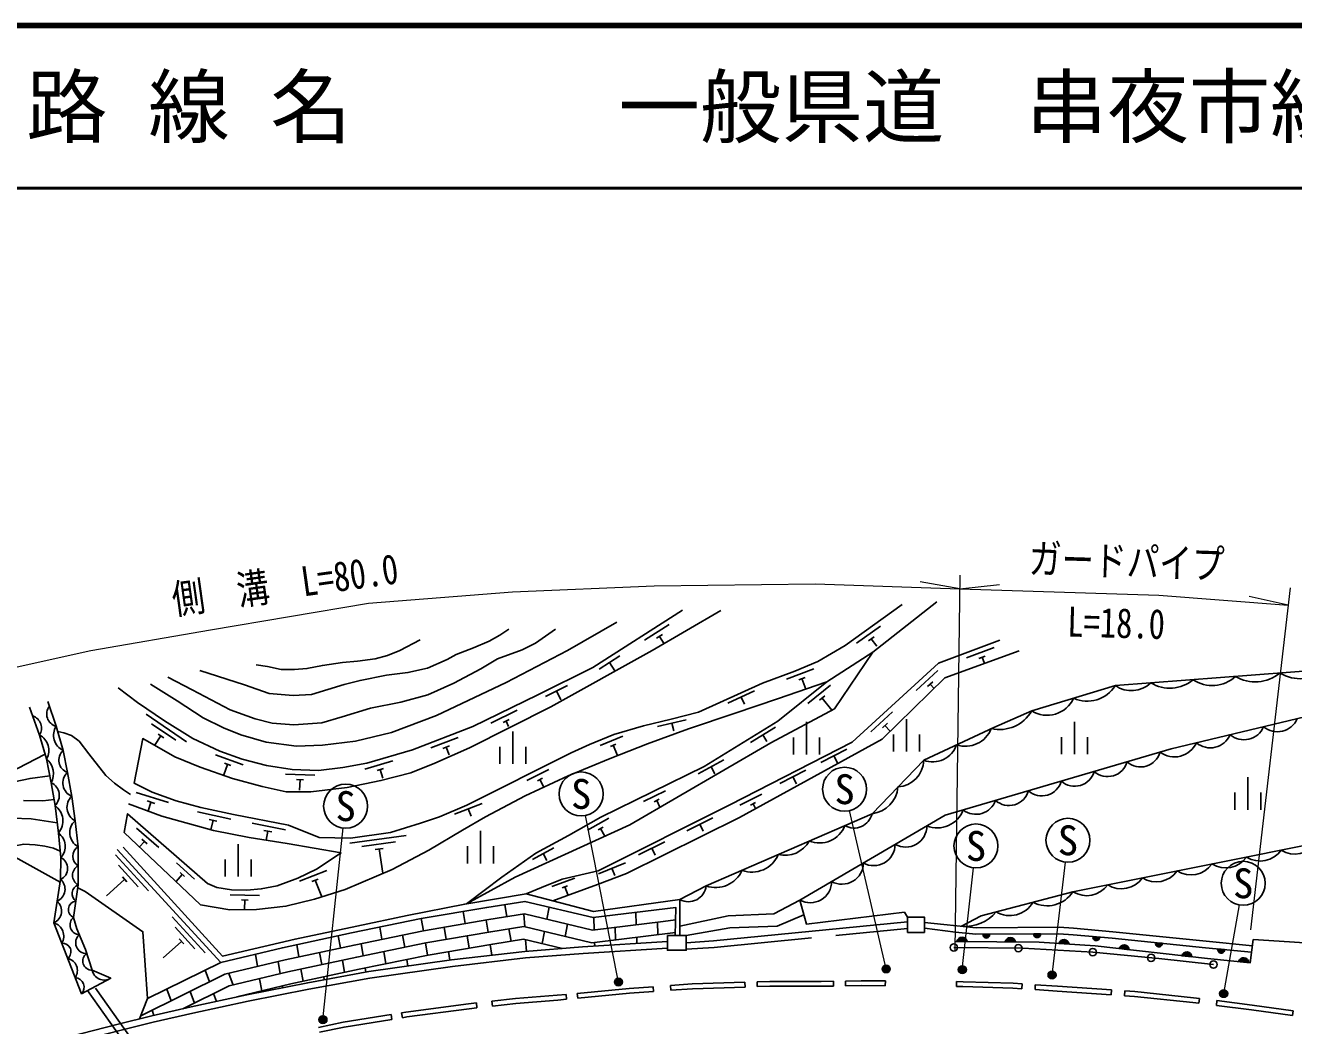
# Model space of a CAD drawing. Units: millimetres at full size, sheet at 1:1000; details may follow other scales. Extents: x 40000 to 680000, y 20000 to 380000.
# Drawn here: x 180336 to 258173, y 318573 to 380000 of the extents above; entities that cross this region are included whole.
import ezdxf
from ezdxf.enums import TextEntityAlignment as Align

# ---------------------------------------------------------------- set-up
doc = ezdxf.new("R2010")
doc.units = ezdxf.units.MM
doc.header["$LTSCALE"] = 1000
doc.linetypes.add('DASHED', pattern=[7.5, 6, -1.5])
for name, color, linetype, lineweight in [('M-BGD', 7, 'Continuous', 25), ('M-STR-HTXT', 7, 'Continuous', 13), ('M-STR-STRC', 7, 'Continuous', 25), ('M-TTL', 2, 'Continuous', 140), ('M-TTL-LINE', 7, 'Continuous', 50)]:
    doc.layers.add(name, color=color, linetype=linetype, lineweight=lineweight)
doc.layers.add('M-TTL-TXT', color=7, linetype='Continuous')
doc.styles.add('ＭＳ ゴシック', font='')
doc.styles.get('ＭＳ ゴシック').set_extended_font_data('MS Gothic')

msp = doc.modelspace()

# ---------------------------------------------------------------- hatches: boundary and pattern name
at = {"layer": 'M-BGD'}
for points in [[(238136, 323735), (237510, 323740, -0.84072)], [(239514, 324188, -0.4608), (239315, 323952, -0.4608), (239112, 324185)], [(241100, 323713), (240474, 323717, -0.84072)], [(242634, 324212, -0.4608), (242435, 323975, -0.4608), (242232, 324209)], [(244396, 323575), (243771, 323618, -0.84072)], [(246263, 324009, -0.4608), (246042, 323793, -0.4608), (245863, 324046)], [(248082, 323231), (247460, 323301, -0.84072)], [(250107, 323628, -0.4608), (249884, 323414, -0.4608), (249707, 323668)], [(251932, 322800), (251310, 322870, -0.84072)], [(253927, 323245, -0.4608), (253705, 323031, -0.4608), (253528, 323284)], [(255422, 322445), (254799, 322506, -0.84072)]]:
    msp.add_hatch(color=256, dxfattribs=at).paths.add_polyline_path(points)
at = {"layer": 'M-STR-HTXT'}
for points in [[(233384, 322176, -1), (232945, 321937, -0.41421), (233045, 322276, -0.41421)], [(238055, 322134, -1), (237616, 321895, -0.41421), (237716, 322234, -0.41421)], [(216954, 321371, -1), (216515, 321132, -0.41421), (216615, 321471, -0.41421)], [(243568, 321797, -1), (243129, 321558, -0.41421), (243229, 321897, -0.41421)], [(254099, 320662, -1), (253660, 320423, -0.41421), (253760, 320762, -0.41421)], [(198816, 319058, -1), (198377, 318819, -0.41421), (198477, 319158, -0.41421)]]:
    msp.add_hatch(color=256, dxfattribs=at).paths.add_polyline_path(points)

# ---------------------------------------------------------------- linework, layer by layer
at = {"layer": 'M-BGD'}
for p, q in [((219852, 343211), (218335, 342243)), ((219432, 342587), (219078, 342361)), ((232810, 343105), (231349, 342054)), ((219255, 342474), (219540, 342027)), ((232425, 342459), (232084, 342213)), ((232255, 342336), (232586, 341875)), ((239787, 341789), (238101, 341157)), ((216825, 341280), (215561, 340474)), ((239246, 341266), (238853, 341118)), ((239049, 341192), (239191, 340814)), ((216193, 340877), (216516, 340371)), ((228735, 340476), (227047, 339851)), ((236328, 340376), (235000, 339161)), ((213605, 339461), (212263, 338790)), ((228192, 339955), (227798, 339809)), ((227995, 339882), (228232, 339241)), ((229753, 339484), (228350, 338357)), ((236021, 339689), (235712, 339405)), ((235867, 339547), (236109, 339283)), ((212934, 339126), (213202, 338589)), ((225084, 339126), (223446, 338380)), ((224265, 338753), (224464, 338316)), ((229403, 338819), (229076, 338556)), ((229239, 338687), (229831, 337950)), ((210517, 337937), (208898, 337151)), ((233553, 337835), (232226, 336619)), ((190231, 336009), (187754, 337701)), ((189566, 336100), (188080, 337115)), ((210028, 337366), (209650, 337182)), ((209839, 337274), (209997, 336948)), ((220892, 337354), (219139, 336947)), ((220015, 337151), (220124, 336683)), ((228279, 335227), (228279, 337220)), ((233247, 337148), (232937, 336864)), ((234410, 335400), (234410, 337392)), ((244730, 335242), (244730, 337234)), ((188654, 336360), (188257, 335779)), ((188827, 336241), (188481, 336478)), ((206891, 336276), (205213, 335625)), ((210250, 334650), (210250, 336642)), ((216994, 336350), (215606, 335781)), ((226365, 336893), (224831, 335951)), ((225598, 336422), (225849, 336013)), ((227479, 335227), (227479, 336272)), ((229079, 335227), (229079, 336272)), ((233092, 337006), (233417, 336651)), ((233610, 335400), (233610, 336445)), ((235210, 335400), (235210, 336445)), ((243930, 335242), (243930, 336287)), ((245530, 335242), (245530, 336287)), ((206356, 335747), (205965, 335595)), ((206160, 335671), (206345, 335195)), ((209450, 334650), (209450, 335695)), ((211050, 334650), (211050, 335695)), ((216576, 335854), (216252, 335721)), ((216414, 335788), (216672, 335159)), ((230761, 335547), (229159, 334726)), ((193696, 334588), (192006, 335208)), ((202896, 334844), (201171, 334332)), ((223211, 334893), (221623, 334046)), ((229960, 335137), (230179, 334709)), ((192747, 334616), (192514, 333982)), ((192944, 334544), (192550, 334689)), ((198101, 333947), (196302, 334008)), ((202320, 334360), (201918, 334241)), ((202119, 334301), (202274, 333777)), ((212453, 334297), (211113, 333624)), ((222417, 334470), (222643, 334046)), ((228244, 334257), (226643, 333436)), ((197401, 333671), (196982, 333685)), ((197191, 333678), (197170, 333042)), ((212074, 333771), (211761, 333614)), ((211918, 333693), (212158, 333213)), ((227444, 333847), (227663, 333420)), ((255364, 331835), (255364, 333827)), ((189130, 332267), (187127, 332899)), ((188272, 332223), (187804, 332371)), ((219625, 332994), (218279, 332334)), ((219241, 332472), (218927, 332318)), ((219084, 332395), (219283, 331988)), ((225526, 332796), (224192, 332112)), ((254564, 331835), (254564, 332880)), ((256164, 331835), (256164, 332880)), ((188038, 332297), (187865, 331747)), ((192943, 331261), (190891, 331704)), ((208361, 332215), (206682, 331567)), ((207521, 331891), (207694, 331443)), ((225152, 332267), (224840, 332108)), ((224996, 332187), (225144, 331898)), ((192093, 331138), (191614, 331241)), ((191854, 331189), (191725, 330592)), ((196309, 330606), (194248, 331006)), ((216139, 331312), (214835, 330572)), ((222533, 331343), (220924, 330537)), ((221729, 330940), (221944, 330511)), ((188518, 329518), (187163, 330703)), ((195462, 330465), (194981, 330558)), ((195221, 330511), (195114, 329958)), ((203707, 330258), (200241, 329773)), ((208270, 328540), (208270, 330532)), ((215787, 330768), (215483, 330595)), ((215635, 330681), (215901, 330212)), ((185966, 329396), (192322, 322446)), ((187643, 329884), (187348, 329548)), ((187801, 329746), (187485, 330023)), ((193393, 327734), (193393, 329727)), ((203055, 329864), (200976, 329573)), ((202300, 329455), (201814, 329387)), ((202057, 329421), (202265, 327935)), ((207470, 328540), (207470, 329585)), ((209070, 328540), (209070, 329585)), ((212772, 329496), (211454, 328780)), ((219581, 329865), (217971, 329059)), ((218776, 329462), (218991, 329033)), ((187884, 326854), (185860, 329067)), ((190725, 327575), (189608, 328575)), ((192593, 327734), (192593, 328779)), ((194193, 327734), (194193, 328779)), ((212113, 329138), (212342, 328716)), ((217171, 328577), (215501, 327904)), ((187258, 327094), (186043, 328422)), ((186571, 327401), (186287, 327711)), ((189966, 327852), (189586, 327426)), ((190097, 327735), (189836, 327968)), ((198841, 328110), (197170, 327440)), ((216336, 328241), (216516, 327796)), ((186429, 327556), (185322, 326543)), ((198312, 327575), (197922, 327418)), ((198117, 327497), (198527, 326474)), ((214052, 327635), (212644, 327118)), ((213616, 327155), (213287, 327035)), ((213452, 327095), (213643, 326574)), ((194708, 326572), (192908, 326607)), ((194012, 326285), (193592, 326294)), ((193802, 326290), (193791, 325702)), ((207198, 325588), (207325, 324839)), ((209763, 326011), (209890, 325262)), ((210923, 325426), (210980, 324646)), ((212477, 325852), (212334, 325104)), ((217805, 325533), (217832, 324771)), ((191364, 323048), (189340, 325262)), ((190738, 323288), (189523, 324617)), ((202087, 324626), (202214, 323876)), ((204635, 325152), (204762, 324402)), ((206043, 324621), (206170, 323871)), ((208607, 325057), (208734, 324307)), ((213600, 324803), (213457, 324056)), ((215215, 325213), (215242, 324451)), ((216537, 324611), (216564, 323848)), ((219127, 324931), (219154, 324168)), ((190051, 323595), (189767, 323905)), ((199540, 324093), (199667, 323343)), ((203488, 324139), (203615, 323389)), ((207452, 324089), (207579, 323340)), ((210017, 324513), (210144, 323763)), ((211038, 323851), (211089, 323143)), ((212191, 324357), (212048, 323610)), ((217859, 324008), (217873, 323621)), ((239514, 324188), (239112, 324185)), ((242634, 324212), (242232, 324209)), ((246263, 324009), (245863, 324046)), ((189909, 323750), (188802, 322738)), ((196996, 323547), (197123, 322797)), ((198395, 323070), (198522, 322320)), ((200940, 323613), (201067, 322863)), ((202341, 323126), (202468, 322376)), ((204889, 323652), (205016, 322903)), ((206297, 323122), (206387, 322591)), ((208861, 323558), (208972, 322898)), ((215269, 323688), (215277, 323454)), ((237510, 323740), (238136, 323735)), ((240474, 323717), (241100, 323713)), ((243771, 323618), (244396, 323575)), ((247460, 323301), (248082, 323231)), ((250107, 323628), (249707, 323668)), ((253927, 323245), (253528, 323284)), ((194458, 322959), (194585, 322208)), ((195852, 322513), (195980, 321762)), ((199794, 322593), (199922, 321843)), ((203742, 322639), (203812, 322230)), ((251310, 322870), (251932, 322800)), ((254799, 322506), (255422, 322445)), ((191367, 321974), (191629, 321256)), ((192821, 321784), (193084, 321066)), ((197250, 322047), (197377, 321297)), ((198649, 321570), (198679, 321394)), ((201194, 322113), (201237, 321861)), ((189022, 320816), (189285, 320098)), ((194713, 321457), (194840, 320706)), ((196107, 321011), (196125, 320906)), ((218866, 320965), (218888, 320666)), ((219922, 321042), (219943, 320743)), ((224496, 321243), (224506, 320943)), ((225248, 321267), (225257, 320967)), ((229937, 321303), (229942, 321003)), ((230668, 321314), (230672, 321014)), ((233117, 321315), (233114, 321015)), ((237489, 321276), (237486, 320976)), ((241515, 321139), (241494, 320840)), ((242318, 321083), (242300, 320784)), ((246994, 320765), (246974, 320465)), ((247814, 320709), (247794, 320410)), ((190457, 320677), (190720, 319959)), ((191892, 320538), (192066, 320064)), ((193347, 320347), (193347, 320347)), ((208019, 319966), (208052, 319668)), ((208972, 320072), (209005, 319774)), ((213526, 320491), (213555, 320192)), ((214211, 320556), (214240, 320257)), ((252389, 320245), (252351, 319948)), ((253466, 320110), (253429, 319812)), ((188112, 319519), (188230, 319199)), ((202783, 319254), (202831, 318958)), ((203430, 319359), (203478, 319063)), ((258151, 319486), (258109, 319189))]:
    msp.add_line(p, q, dxfattribs=at)
at = {"layer": 'M-BGD', "linetype": 'DASHED'}
for p, q in [((235513, 324567), (237427, 324312)), ((184150, 320723), (196371, 303484)), ((196772, 303734), (184592, 320959))]:
    msp.add_line(p, q, dxfattribs=at)
at = {"layer": 'M-BGD'}
for points in [[(186029, 339316), (187213, 338415), (188873, 337281), (190616, 336203), (192276, 335429), (193632, 334931), (195126, 334544), (196703, 334295), (198335, 334240), (199829, 334433), (201296, 334682), (204090, 335511), (207797, 336949), (211781, 338885), (215156, 340572), (220662, 344083)], [(223026, 344074), (218812, 341601), (212589, 338148), (207591, 335626), (205460, 334696), (203990, 334108), (202153, 333618), (200095, 333202), (197865, 332933), (196340, 332935), (194867, 333254), (193043, 333760), (191069, 334448), (189500, 335079), (187535, 336205), (187015, 333455), (188109, 332908), (189591, 332376), (191111, 331963), (193110, 331532), (196482, 330878), (198361, 330132), (200296, 330083), (202746, 330426), (204584, 331014), (205760, 331406), (207435, 332115), (213829, 335323), (214963, 335842), (216458, 336454), (218271, 336993), (219961, 337384), (221652, 337825), (225571, 339612), (227556, 340347), (228962, 340943), (230652, 341922), (234156, 344444)], [(236285, 344603), (232347, 341515), (229514, 339677), (226507, 337262), (221986, 334486), (215654, 331382), (213663, 330252), (211662, 329166), (209574, 327683), (207417, 326062), (210402, 327700), (217425, 330908), (226086, 335943), (229993, 338036), (232347, 341515)], [(188007, 339544), (189648, 338526), (191253, 337477), (192491, 336857), (193562, 336435), (195107, 335975), (196985, 335738), (198581, 335807), (200603, 336049), (202803, 336582), (205561, 337624), (209846, 339639), (213602, 341620), (216628, 343359)], [(212875, 342923), (211646, 342061), (210824, 341650), (209317, 341092), (208296, 340487), (206624, 339605), (205041, 338894), (203377, 338436), (201516, 338059), (199778, 337527), (198521, 337169), (196810, 337044), (195482, 337153), (194448, 337420), (192898, 337965), (190581, 339192), (189088, 339966)], [(191044, 340386), (193785, 339511), (195295, 338976), (196777, 338839), (197901, 338908), (199910, 339522), (200883, 339772), (202493, 340093), (203817, 340254), (205022, 340531), (206214, 341061), (206779, 341367), (207835, 341780), (208807, 342178), (209461, 342542), (210000, 342925)], [(204566, 342264), (203322, 341606), (202560, 341303), (201810, 341097), (200728, 340954), (199798, 340873), (198567, 340690), (197611, 340496), (196861, 340450), (196037, 340450), (195195, 340633), (194491, 340724)], [(240139, 342242), (236379, 340831), (231089, 335985), (223579, 332135), (215499, 328089), (213286, 327575), (212003, 327063), (211064, 326664)], [(220508, 326315), (222119, 327154), (232300, 331589), (235475, 334871), (239777, 336886), (242096, 337897), (247233, 339453), (260131, 340436), (265540, 341901)], [(212707, 326235), (215458, 327231), (217227, 327912), (224168, 331363), (232919, 336163), (236771, 339929), (241330, 341596)], [(186657, 332194), (188720, 331429), (191873, 330551), (194080, 330118), (196412, 329757), (199708, 329176), (198211, 328187), (197054, 327623), (195790, 327166), (194812, 326968), (193922, 326887), (192990, 326906), (192077, 327050), (191512, 327297), (186613, 331583), (186407, 330439), (191088, 326002), (192886, 325687), (194526, 325714), (196328, 325902), (198076, 326332), (199959, 326924), (202837, 328160), (205096, 329343), (207167, 330579), (208566, 331386), (211013, 332676), (213649, 333913), (216231, 334988), (218526, 335879), (221028, 336793), (223905, 337761), (226487, 338648), (229514, 339677)], [(234480, 325241), (234281, 325546), (228281, 324804), (227870, 326287), (236786, 331494), (250647, 335566), (260312, 337885), (262259, 337607), (271571, 339698)], [(180599, 338121), (181196, 336411), (181636, 334960), (181922, 333483), (182155, 332084), (182362, 330400), (182518, 328897), (182495, 327555), (182077, 324881), (183788, 320528), (185577, 321487), (184436, 321979), (184021, 323249), (183503, 324519), (183296, 325218), (183573, 327215), (183569, 329563), (183387, 331158), (183187, 332654), (182921, 334117), (182654, 335469), (182221, 336965), (181722, 338477)], [(182318, 336629), (182694, 336556), (183173, 336389), (183646, 336038), (184226, 335264), (185279, 333937), (185812, 333457), (186354, 333054), (186778, 332769)], [(237792, 324676), (239006, 325319), (244629, 326797), (268433, 331551), (283780, 336588)], [(168715, 327326), (169533, 327613), (170250, 328190), (171083, 328870), (171977, 329725), (172525, 330398), (173381, 331200), (174237, 331769), (175216, 332373), (176199, 332878), (177654, 333515), (179845, 334359), (181548, 335251)], [(181837, 333919), (180625, 333753), (179643, 333540)], [(180218, 332401), (181412, 332386), (182093, 332454)], [(182284, 331031), (180690, 331268), (179516, 331319)], [(168333, 313515), (170489, 316075), (171552, 317649), (172270, 319269), (173196, 321467), (174283, 323968), (175081, 325506), (175668, 326441), (176286, 327231), (177174, 328142), (177812, 328685), (178790, 329241), (179617, 329586), (180237, 329708), (180937, 329683), (181531, 329591), (182064, 329470), (182478, 329284)], [(186345, 329533), (192433, 322844), (196894, 323886), (200679, 324690), (203769, 325330), (207298, 326042), (211064, 326664), (215206, 325584), (220508, 326315), (220508, 324115)], [(147256, 311679), (149607, 311703), (153219, 310140), (155313, 309782), (157327, 310164), (166929, 313074), (169737, 313957), (172785, 314948), (175866, 325171), (177693, 328556), (179518, 329019), (182469, 327389)], [(183547, 327026), (184014, 326811), (187546, 324336), (187841, 320233), (187349, 318986)], [(187841, 320233), (192322, 322446), (196112, 323357), (200359, 324269), (204634, 325152), (208653, 325835), (210990, 326206), (215179, 325209), (220252, 325835), (220223, 324115)], [(220508, 324689), (223463, 325315), (226275, 325436), (227870, 326287)], [(187426, 319180), (192582, 321727), (196281, 322616), (200515, 323525), (204775, 324405), (208776, 325085), (210960, 325431), (215137, 324438), (219478, 324974), (220239, 325076)], [(220893, 324115), (223567, 324574), (226482, 324677), (228122, 325379)], [(190000, 319604), (192842, 321008), (196449, 321875), (200672, 322781), (204915, 323658), (208899, 324335), (210930, 324657), (215094, 323667), (220226, 324301)], [(220893, 323658), (222578, 323780), (234480, 324941)], [(235513, 324916), (238680, 324582), (243781, 324621), (244664, 324556), (247079, 324337), (252813, 323756), (255643, 323480)], [(193320, 320341), (196618, 321134), (200829, 322038), (205056, 322911), (209022, 323585), (210901, 323883), (213301, 323312)], [(237367, 323741), (242563, 323701), (246001, 323464), (252877, 322694), (255512, 322436), (255690, 323858), (257284, 323768), (259167, 323647), (259017, 322300)], [(237427, 324312), (238660, 324182), (243768, 324220), (244632, 324157), (247041, 323938), (252774, 323358), (255593, 323083)], [(153998, 307379), (158572, 309334), (161254, 310525), (163282, 311339), (165852, 312332), (168744, 313391), (171379, 314281), (174065, 315211), (177486, 316276), (180198, 317102), (183000, 317876), (186035, 318664), (188088, 319167), (190516, 319722), (193920, 320473), (197665, 321209), (201410, 321893), (206493, 322606), (210987, 323135), (214538, 323406), (219737, 323741)], [(237318, 323376), (241557, 323328), (245844, 323089), (249892, 322691), (253255, 322324)], [(214211, 320556), (217392, 320857), (218866, 320965)], [(219922, 321042), (221262, 321140), (224496, 321243)], [(219943, 320743), (221277, 320840), (224506, 320943)], [(225248, 321267), (226019, 321291), (229171, 321291), (229937, 321303)], [(225257, 320967), (226023, 320991), (229173, 320991), (229942, 321003)], [(230668, 321314), (231634, 321329), (233117, 321315)], [(230672, 321014), (231635, 321029), (233114, 321015)], [(237486, 320976), (237876, 320972), (240944, 320878), (241494, 320840)], [(237489, 321276), (237882, 321272), (240959, 321178), (241515, 321139)], [(242300, 320784), (243656, 320690), (246974, 320465)], [(242318, 321083), (243677, 320989), (246994, 320765)], [(247814, 320709), (248422, 320668), (252028, 320291), (252389, 320245)], [(203430, 319359), (203696, 319402), (207528, 319911), (208019, 319966)], [(208972, 320072), (210416, 320232), (212983, 320440), (213526, 320491)], [(209005, 319774), (210444, 319933), (213009, 320141), (213555, 320192)], [(214240, 320257), (217417, 320558), (218888, 320666)], [(247794, 320410), (248397, 320369), (251994, 319993), (252351, 319948)], [(253466, 320110), (255633, 319838), (258151, 319486)], [(198327, 318457), (199837, 318778), (202783, 319254)], [(203478, 319063), (203739, 319105), (207564, 319614), (208052, 319668)], [(253429, 319812), (255594, 319541), (258109, 319189)], [(198389, 318164), (199892, 318483), (202831, 318958)]]:
    msp.add_lwpolyline(points, dxfattribs=at)
for points in [[(234480, 325241), (235513, 325241), (235513, 324301), (234480, 324301)], [(219737, 324115), (220893, 324115), (220893, 323201), (219737, 323201)]]:
    msp.add_lwpolyline(points, close=True, dxfattribs=at)
at = {"layer": 'M-BGD', "linetype": 'DASHED'}
for points in [[(220893, 323271), (222610, 323381), (234480, 324539)], [(154164, 307015), (158732, 308967), (161410, 310157), (163428, 310966), (165993, 311958), (168877, 313013), (171508, 313903), (174190, 314831), (177604, 315894), (180310, 316718), (183104, 317490), (186133, 318276), (188181, 318778), (190604, 319332), (194001, 320081), (197739, 320816), (201474, 321498), (206544, 322210), (211025, 322737), (214566, 323007), (219737, 323341)]]:
    msp.add_lwpolyline(points, dxfattribs=at)
at = {"layer": 'M-BGD'}
for centre in [(237318, 323376), (241280, 323331), (245844, 323089), (249424, 322737), (253255, 322324)]:
    msp.add_circle(centre, 225, dxfattribs=at)
for centre, radius, start, end in [((255813, 342122), 2434, 239.98373, 308.73447), ((258584, 342293), 2416, 238.92088, 309.79732), ((245501, 340543), 2046, 245.87345, 327.82608), ((248218, 340863), 1720, 235.06073, 313.65747), ((250565, 341562), 2262, 239.18075, 309.53745), ((253177, 341537), 2081, 235.73085, 312.98734), ((243036, 339423), 1792, 238.35825, 335.34128), ((182406, 337701), 759, 140.5726, 255.93821), ((240117, 339046), 2289, 257.45015, 329.86204), ((180544, 336845), 782, 326.3338, 72.11148), ((257179, 337936), 1316, 229.88979, 337.09451), ((180758, 335486), 1024, 329.10721, 64.68419), ((183117, 336413), 1052, 148.36443, 243.87947), ((238021, 337450), 1721, 251.93714, 338.25296), ((253057, 336947), 1316, 229.88979, 337.09451), ((255118, 337442), 1316, 229.88979, 337.09451), ((236020, 336329), 1556, 249.51237, 340.67773), ((250858, 336564), 1488, 233.5156, 335.22031), ((180850, 334042), 1208, 332.4333, 49.42425), ((183195, 334874), 805, 132.28352, 250.06366), ((233771, 334931), 1705, 273.90902, 357.99258), ((246760, 335108), 1240, 228.33285, 344.40579), ((248779, 335701), 1240, 228.33285, 344.40579), ((183526, 333471), 885, 133.17331, 247.44767), ((244742, 334515), 1240, 228.33285, 344.40579), ((181558, 332704), 860, 313.95278, 64.98219), ((232088, 333382), 1806, 276.71891, 355.18269), ((242724, 333922), 1240, 228.33285, 344.40579), ((183813, 331976), 923, 132.73676, 242.461), ((238679, 332822), 1273, 231.93014, 340.8085), ((240705, 333330), 1240, 228.33285, 344.40579), ((181506, 331149), 1138, 318.81611, 55.22475), ((231202, 331833), 1125, 239.62359, 347.44683), ((236304, 332418), 1699, 248.06723, 339.38267), ((184044, 330425), 985, 131.91177, 241.1687), ((229070, 331463), 1674, 248.08148, 338.98894), ((234358, 330848), 1311, 240.83782, 359.73425), ((181765, 329579), 1016, 317.85047, 53.96838), ((183960, 328976), 704, 123.63782, 236.55196), ((226949, 330746), 1715, 256.26753, 330.80289), ((232408, 329709), 1311, 240.83782, 359.73425), ((256128, 330253), 1573, 237.6059, 324.98013), ((258260, 330679), 1573, 237.6059, 324.98013), ((182188, 328231), 743, 294.39858, 63.68516), ((224931, 329748), 1743, 249.57441, 337.49601), ((230459, 328571), 1311, 240.83782, 359.73425), ((251866, 329402), 1573, 237.6059, 324.98013), ((253997, 329828), 1573, 237.6059, 324.98013), ((183904, 327802), 674, 119.59386, 240.59593), ((222703, 328823), 1768, 250.68858, 336.38185), ((249734, 328977), 1573, 237.6059, 324.98013), ((181969, 326952), 800, 293.35619, 48.86125), ((183771, 326678), 571, 110.19402, 233.95952), ((221028, 327281), 1098, 241.71546, 353.35766), ((228509, 327432), 1311, 240.83782, 359.73425), ((245472, 328125), 1573, 237.6059, 324.98013), ((247603, 328551), 1573, 237.6059, 324.98013), ((181750, 325617), 805, 293.94696, 48.27049), ((183499, 325699), 522, 97.08653, 247.06701), ((240759, 326954), 1626, 239.04181, 330.40755), ((243048, 327817), 1882, 242.2901, 327.15926), ((238012, 327154), 2488, 264.91237, 320.17054), ((181855, 324075), 837, 328.30619, 74.6111), ((183682, 324758), 601, 130.06396, 266.9296), ((184083, 323660), 659, 131.00675, 271.69589), ((237823, 323683), 318, 9.45568, 169.67341), ((239313, 324155), 203, 171.47321, 9.3966), ((240786, 323660), 318, 9.45568, 169.67341), ((242433, 324179), 203, 171.47321, 9.3966), ((244080, 323542), 318, 5.94815, 166.16588), ((246060, 323996), 203, 165.84676, 3.77015), ((182611, 323115), 521, 308.0532, 94.86408), ((247765, 323212), 318, 3.50028, 163.71802), ((249904, 323617), 203, 165.25428, 3.17767), ((251615, 322781), 318, 3.50028, 163.71802), ((253724, 323233), 203, 165.47274, 3.39613), ((182761, 321956), 768, 325.84622, 77.07106), ((184427, 322542), 563, 125.26338, 270.9223), ((255105, 322421), 318, 4.28813, 164.50586), ((183335, 320926), 602, 318.71481, 84.20247), ((185174, 322121), 751, 190.87674, 302.43552)]:
    msp.add_arc(centre, radius, start, end, dxfattribs=at)
at = {"layer": 'M-STR-HTXT'}
for p, q in [((237678, 345392), (235260, 345819)), ((237689, 346244), (237376, 323207)), ((237678, 345392), (240118, 345658)), ((257837, 344392), (255440, 344924)), ((257960, 345453), (255533, 324456)), ((233165, 322056), (230917, 331777)), ((216734, 321252), (214711, 331477)), ((198597, 318939), (199850, 330711)), ((243348, 321678), (244164, 328615)), ((237836, 322014), (238530, 328265)), ((253879, 320542), (254844, 325985))]:
    msp.add_line(p, q, dxfattribs=at)
for points in [[(144124, 328909), (153022, 332666), (161285, 335839), (173081, 339123), (184362, 341614), (191700, 342889), (201401, 344515), (210226, 345204), (218926, 345579), (228815, 345704), (237678, 345392)], [(237678, 345392), (249907, 345016), (257837, 344392)]]:
    msp.add_lwpolyline(points, dxfattribs=at)
for centre in [(233165, 322056), (237836, 322014), (216734, 321252), (243348, 321678), (253879, 320542), (198597, 318939)]:
    msp.add_circle(centre, 250, dxfattribs=at)
at = {"layer": 'M-STR-STRC'}
for centre in [(214449, 332802), (230613, 333092), (199993, 332053), (238678, 329607), (244322, 329955), (255079, 327314)]:
    msp.add_circle(centre, 1350, dxfattribs=at)
at = {"layer": 'M-TTL'}
msp.add_line((680000, 380000), (40000, 380000), dxfattribs=at)
at = {"layer": 'M-TTL-LINE'}
msp.add_line((40000, 370000), (680000, 370000), dxfattribs=at)

# ---------------------------------------------------------------- texts
at = {"layer": 'M-STR-HTXT', "style": 'ＭＳ ゴシック', "width": 0.8}
for s, rotation, p in [('ガードパイプ', 358.241, (247883, 345623)), ('側\u3000溝\u3000L=80.0', 7.971, (196475, 344242)), ('L=18.0', 358.493, (247244, 341842))]:
    msp.add_text(s, height=1833, rotation=rotation, dxfattribs=at).set_placement(p, align=Align.BOTTOM_CENTER)
at = {"layer": 'M-STR-STRC', "style": 'ＭＳ ゴシック'}
for p in [(230613, 333092), (214449, 332802), (199993, 332053), (244322, 329955), (238678, 329607), (255079, 327314)]:
    msp.add_text('S', height=1833, dxfattribs=at).set_placement(p, align=Align.MIDDLE_CENTER)
at = {"layer": 'M-TTL-TXT', "style": 'ＭＳ ゴシック'}
for s, p in [('路 線 名', (180380, 375000)), ('一般県道\u3000串夜市線', (216734, 375000))]:
    msp.add_text(s, height=3666, dxfattribs=at).set_placement(p, align=Align.MIDDLE_LEFT)

doc.saveas('drawing.dxf')
